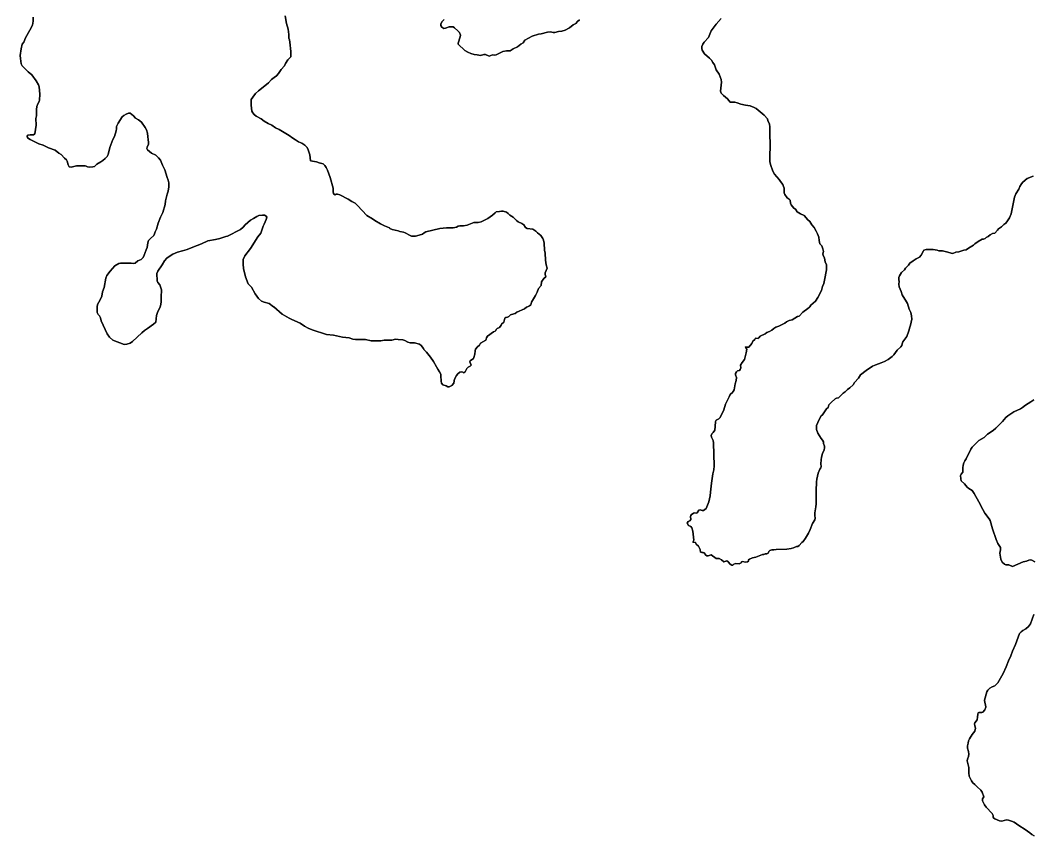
# Model space of a CAD drawing. Header units: inches. Extents: x 1341578 to 1502124, y 557203 to 748561.
# Drawn here: x 1431500 to 1436019, y 650389 to 654030 of the extents above; entities that cross this region are included whole.
import ezdxf

# ---------------------------------------------------------------- set-up
doc = ezdxf.new("R2010")
doc.units = ezdxf.units.IN
doc.header["$MEASUREMENT"] = 0
doc.layers.add('Zipcode', color=7, linetype='Continuous')

msp = doc.modelspace()

# ---------------------------------------------------------------- linework, layer by layer
at = {"layer": 'Zipcode'}
for points in [[(1431556.7, 654044.7), (1431556.6, 654026), (1431554.7, 654008.5), (1431542.9, 653985.4), (1431522.4, 653951.3), (1431515.2, 653932.6), (1431508.2, 653923.2), (1431503.2, 653902.4), (1431499.6, 653873.1), (1431500.2, 653860), (1431504.2, 653835.8), (1431508.5, 653827.3), (1431534.8, 653799.8), (1431552, 653786), (1431570.1, 653760.4), (1431580.3, 653742.4), (1431583.4, 653732.4), (1431586.9, 653700.9), (1431586, 653673.4), (1431584.2, 653667.3), (1431578.3, 653656.6), (1431574.3, 653645.9), (1431572.2, 653631.8), (1431572.3, 653603.8), (1431569.6, 653590.9), (1431570.9, 653562.1), (1431564.5, 653523.1), (1431559.3, 653518.1), (1431544.2, 653518.2), (1431533.6, 653517.2), (1431530.1, 653512.9), (1431532, 653505.6), (1431543.5, 653497.9), (1431582.9, 653478.9), (1431601.2, 653472.3), (1431625.4, 653461.2), (1431655.4, 653450.6), (1431672.3, 653436.6), (1431681.6, 653430.6), (1431697.3, 653414), (1431706.1, 653406.4), (1431709.4, 653400.9), (1431712.8, 653384.1), (1431718.5, 653376.2), (1431726.7, 653373.6), (1431750.3, 653380), (1431788.8, 653379.8), (1431794, 653379), (1431800.4, 653375.8), (1431810.9, 653374.3), (1431824, 653375.1), (1431830.4, 653377.4), (1431841.1, 653387.5), (1431858.6, 653397.7), (1431868, 653404.5), (1431878.1, 653412.5), (1431887.2, 653422.1), (1431892.6, 653431), (1431899.3, 653461.9), (1431912.8, 653497.3), (1431920.1, 653511.7), (1431927.3, 653536.3), (1431929, 653545.1), (1431929.3, 653555.8), (1431936.8, 653570.2), (1431954.5, 653599), (1431962.5, 653605.5), (1431972.3, 653611.1), (1431983.3, 653615.1), (1431990.5, 653615.8), (1432004.7, 653603.6), (1432014.4, 653592.8), (1432027.7, 653585), (1432041.3, 653574.6), (1432056.7, 653551.2), (1432062.5, 653540.7), (1432068.1, 653525.5), (1432068.5, 653509.7), (1432071.2, 653497.4), (1432072.2, 653484.6), (1432071.7, 653477.2), (1432066, 653463.7), (1432064.4, 653457.1), (1432067.4, 653452.4), (1432086, 653437.5), (1432105.1, 653427.3), (1432117.2, 653416.3), (1432125.1, 653406), (1432134.9, 653382.8), (1432145.4, 653362.4), (1432154.9, 653328.2), (1432159.7, 653316.8), (1432163, 653304.5), (1432163, 653286.4), (1432160.1, 653267.1), (1432155.8, 653253.7), (1432148.2, 653223.7), (1432146.6, 653207.5), (1432136.3, 653171.8), (1432126.2, 653150.9), (1432114.9, 653124.3), (1432108.2, 653097.8), (1432102.4, 653084.9), (1432099.6, 653076.6), (1432095.3, 653069.2), (1432081.6, 653056.5), (1432072.6, 653046.7), (1432068.9, 653037), (1432066.7, 653015), (1432061.9, 653004.9), (1432052.7, 652981.1), (1432047.6, 652970.6), (1432038.9, 652962.6), (1432024.7, 652955.3), (1432012.6, 652945.2), (1432004.9, 652944.7), (1431994.8, 652946), (1431946.4, 652945.3), (1431939, 652943.5), (1431921.2, 652933.9), (1431900.5, 652910.3), (1431885.7, 652890), (1431881.3, 652878.6), (1431874.3, 652837.1), (1431867.1, 652817.6), (1431863.6, 652798.4), (1431858.5, 652784.7), (1431850.1, 652772), (1431845, 652761), (1431843.5, 652751), (1431842.4, 652743.8), (1431843.1, 652724.8), (1431846.8, 652717.1), (1431853.6, 652710.6), (1431857.5, 652700.9), (1431860.2, 652688.2), (1431887.7, 652630.1), (1431897.7, 652614.6), (1431913.1, 652601.3), (1431963.2, 652583.1), (1431976.1, 652584.3), (1431989.8, 652588.2), (1432000.2, 652595.7), (1432041.6, 652634.3), (1432054, 652644.4), (1432067, 652654.6), (1432095.1, 652673.4), (1432104.6, 652681.8), (1432107.7, 652711.3), (1432112.8, 652726), (1432124.1, 652751), (1432126.2, 652755.8), (1432129.1, 652771.8), (1432128.4, 652794.3), (1432129.7, 652826.2), (1432123, 652848.7), (1432113.7, 652858.6), (1432111.2, 652866), (1432108.6, 652898.8), (1432113.1, 652909.8), (1432133.8, 652938.9), (1432143.3, 652955.9), (1432153.7, 652967.6), (1432168.5, 652979), (1432181, 652986.3), (1432201, 652995.4), (1432224, 653000.1), (1432244.8, 653006.3), (1432270.2, 653017.7), (1432308.8, 653031.6), (1432336.8, 653044.6), (1432371.6, 653050.6), (1432390, 653055.8), (1432408.4, 653062.2), (1432418, 653064.6), (1432424.7, 653066.3), (1432482.1, 653096.4), (1432494.8, 653106.4), (1432503.5, 653116.8), (1432526.9, 653137.3), (1432540.4, 653145.4), (1432556.3, 653154.4), (1432565.3, 653158.4), (1432581.7, 653160.3), (1432589.2, 653159.5), (1432597.2, 653156.2), (1432600.2, 653150.4), (1432598, 653140), (1432588.8, 653119.5), (1432584, 653110.6), (1432578.8, 653097.9), (1432573, 653079.8), (1432560.1, 653063.2), (1432527, 653010.5), (1432502.4, 652978.4), (1432495.4, 652962.7), (1432494.8, 652941.6), (1432496.2, 652922.5), (1432505.3, 652884.1), (1432516.9, 652853.8), (1432531.7, 652838.7), (1432548.1, 652808), (1432562.9, 652787.2), (1432576.7, 652775.6), (1432587.7, 652770.8), (1432610.3, 652766), (1432630.2, 652751), (1432632.2, 652751), (1432668.9, 652718.6), (1432699.4, 652700.2), (1432711.9, 652693.6), (1432748.6, 652677.4), (1432768.8, 652664), (1432785.2, 652654.8), (1432802.5, 652648.4), (1432866.9, 652627.2), (1432897.3, 652624.4), (1432938.7, 652615), (1432967.4, 652611.5), (1432984.9, 652606.6), (1432996.7, 652604.2), (1433041.1, 652604.4), (1433066.7, 652598.5), (1433094.5, 652598.9), (1433108.7, 652599.4), (1433123.4, 652602.1), (1433134.9, 652601.6), (1433139.8, 652602.4), (1433158.4, 652601.3), (1433175.2, 652605.9), (1433186.9, 652605.5), (1433206.9, 652603.3), (1433216.9, 652600.1), (1433229.5, 652593.3), (1433240.2, 652590.6), (1433259.1, 652590.1), (1433281.1, 652584.4), (1433288.7, 652577.5), (1433299.2, 652564.4), (1433300.7, 652560.5), (1433313.8, 652547.5), (1433330.8, 652526.3), (1433343.8, 652506), (1433357.3, 652482), (1433364.4, 652472.3), (1433371.5, 652460.5), (1433376.4, 652450.6), (1433377.8, 652441.9), (1433378.3, 652419.3), (1433380.4, 652410.3), (1433386.6, 652402.9), (1433400.4, 652398.4), (1433407.8, 652393.9), (1433414.9, 652393.5), (1433426.7, 652398.7), (1433435.6, 652409.9), (1433436.1, 652419.5), (1433438.3, 652427.5), (1433446.6, 652443.4), (1433453.4, 652451.2), (1433462, 652458.8), (1433469.1, 652460.9), (1433475.1, 652458.6), (1433478.4, 652455.5), (1433481.9, 652456.7), (1433486.2, 652460.2), (1433493.4, 652475.3), (1433498.8, 652480.7), (1433507.7, 652485.1), (1433511.9, 652490), (1433506.8, 652505), (1433508.3, 652510.1), (1433523, 652520.3), (1433524.9, 652523.8), (1433529.2, 652539), (1433530.2, 652553.8), (1433532, 652562.3), (1433541, 652572), (1433549.6, 652579.1), (1433554.6, 652587.9), (1433577.5, 652602), (1433579.5, 652606.7), (1433580.3, 652612.6), (1433585.7, 652619.5), (1433611.5, 652638.8), (1433620.2, 652641.3), (1433622.9, 652644.8), (1433624.5, 652649.6), (1433628.7, 652654.3), (1433638.3, 652657.8), (1433646.2, 652669), (1433648.3, 652673.9), (1433657.6, 652682.3), (1433663.1, 652699.3), (1433667.9, 652703.3), (1433674.1, 652703.8), (1433680.5, 652707), (1433688, 652714.7), (1433702.8, 652718.7), (1433708.9, 652721.3), (1433716.7, 652726.9), (1433751.2, 652741), (1433759.5, 652748.5), (1433764.6, 652751), (1433772.9, 652755), (1433779.2, 652759.6), (1433781.1, 652771.3), (1433799.2, 652800.6), (1433807.3, 652816), (1433813.8, 652832.9), (1433824.7, 652845.3), (1433827.1, 652862.2), (1433836.4, 652877.3), (1433845.7, 652884.5), (1433842.6, 652894.9), (1433843.4, 652902.7), (1433851.9, 652923), (1433847.6, 652937.7), (1433843.7, 652959.7), (1433842.2, 652989.9), (1433839.5, 653003.4), (1433837.9, 653035.2), (1433835.3, 653047.9), (1433831.9, 653055.9), (1433823.3, 653069.5), (1433808.8, 653080.4), (1433801.3, 653088.4), (1433787.1, 653097), (1433761.9, 653101.1), (1433754.6, 653104.8), (1433747.4, 653116.9), (1433738.7, 653123.2), (1433721.7, 653130.8), (1433714.3, 653136), (1433700.2, 653150.3), (1433685.8, 653160), (1433678.2, 653167), (1433669.5, 653172.9), (1433655.2, 653178.2), (1433647.6, 653178), (1433639.5, 653176.1), (1433624.2, 653174.1), (1433619.1, 653170.3), (1433608.4, 653159.3), (1433587.5, 653145.5), (1433557.5, 653130.8), (1433543.8, 653126.8), (1433532.5, 653127.9), (1433524.2, 653126.8), (1433509.6, 653121.6), (1433495.2, 653115.4), (1433478.4, 653112.2), (1433461.2, 653112.8), (1433454.1, 653110.8), (1433446.6, 653106.5), (1433431.6, 653103.5), (1433402.7, 653102.9), (1433372.1, 653100.1), (1433310.6, 653085), (1433302.8, 653081.3), (1433294.9, 653075.4), (1433280.7, 653070), (1433264.4, 653066.3), (1433246.6, 653066.6), (1433239.6, 653068.6), (1433218.2, 653081.3), (1433210.8, 653083.8), (1433193.7, 653087.2), (1433187.3, 653089.7), (1433160, 653095.3), (1433149.7, 653099.9), (1433147.8, 653103.3), (1433125.2, 653112.1), (1433107.8, 653120.7), (1433082, 653135.7), (1433071.9, 653143), (1433047.4, 653158.3), (1433005.6, 653203.4), (1432994, 653213), (1432980.5, 653221.7), (1432962.8, 653231.9), (1432925.6, 653250.3), (1432915.8, 653254.4), (1432909.6, 653253.6), (1432904.7, 653250.4), (1432898.4, 653255.1), (1432896.7, 653265.3), (1432896.3, 653279.8), (1432882.6, 653327.9), (1432870.5, 653360.4), (1432865.4, 653372.4), (1432859.9, 653382.3), (1432852.5, 653389.1), (1432834.6, 653393), (1432822.5, 653397.7), (1432803.8, 653400.7), (1432795.6, 653403), (1432792.1, 653429.1), (1432785.4, 653451.5), (1432780.8, 653462.3), (1432769.6, 653472.5), (1432756.6, 653481), (1432741.6, 653488), (1432727.8, 653495.7), (1432715.7, 653503.7), (1432700.3, 653515.2), (1432685.8, 653524.1), (1432655.2, 653542.3), (1432639.5, 653550.4), (1432622.5, 653562.1), (1432606.6, 653569.6), (1432589.1, 653579.5), (1432574.4, 653589.5), (1432552.5, 653602.3), (1432544.4, 653609.3), (1432537.6, 653616.6), (1432532.7, 653624.4), (1432530.1, 653651.3), (1432529.7, 653669.2), (1432530.6, 653675.8), (1432537.3, 653687), (1432549.1, 653703.5), (1432563.3, 653715.8), (1432592.1, 653737.5), (1432607.8, 653751), (1432621.6, 653765.3), (1432632.8, 653774.6), (1432644.1, 653781.8), (1432652.9, 653792.8), (1432665, 653809.8), (1432679, 653826.5), (1432683.1, 653836.5), (1432694.3, 653853.5), (1432707.5, 653867.4), (1432707.4, 653891.3), (1432703.4, 653933.1), (1432701.2, 653943.4), (1432698.1, 653950.2), (1432698.3, 653967.4), (1432695.5, 653990.5), (1432688.2, 654015.9), (1432682.5, 654050.6)], [(1432682.5, 654050.6), (1432688.2, 654015.9), (1432695.5, 653990.5), (1432698.3, 653967.4), (1432698.1, 653950.2), (1432701.2, 653943.4), (1432703.4, 653933.1), (1432707.4, 653891.3), (1432707.5, 653867.4), (1432694.3, 653853.5), (1432683.1, 653836.5), (1432679, 653826.5), (1432665, 653809.8), (1432652.9, 653792.8), (1432644.1, 653781.8), (1432632.8, 653774.6), (1432621.6, 653765.3), (1432607.8, 653751), (1432592.1, 653737.5), (1432563.3, 653715.8), (1432549.1, 653703.5), (1432537.3, 653687), (1432530.6, 653675.8), (1432529.7, 653669.2), (1432530.1, 653651.3), (1432532.7, 653624.4), (1432537.6, 653616.6), (1432544.4, 653609.3), (1432552.5, 653602.3), (1432574.4, 653589.5), (1432589.1, 653579.5), (1432606.6, 653569.6), (1432622.5, 653562.1), (1432639.5, 653550.4), (1432655.2, 653542.3), (1432685.8, 653524.1), (1432700.3, 653515.2), (1432715.7, 653503.7), (1432727.8, 653495.7), (1432741.6, 653488), (1432756.6, 653481), (1432769.6, 653472.5), (1432780.8, 653462.3), (1432785.4, 653451.5), (1432792.1, 653429.1), (1432795.6, 653403), (1432803.8, 653400.7), (1432822.5, 653397.7), (1432834.6, 653393), (1432852.5, 653389.1), (1432859.9, 653382.3), (1432865.4, 653372.4), (1432870.5, 653360.4), (1432882.6, 653327.9), (1432896.3, 653279.8), (1432896.7, 653265.3), (1432898.4, 653255.1), (1432904.7, 653250.4), (1432909.6, 653253.6), (1432915.8, 653254.4), (1432925.6, 653250.3), (1432962.8, 653231.9), (1432980.5, 653221.7), (1432994, 653213), (1433005.6, 653203.4), (1433047.4, 653158.3), (1433071.9, 653143), (1433082, 653135.7), (1433107.8, 653120.7), (1433125.2, 653112.1), (1433147.8, 653103.3), (1433149.7, 653099.9), (1433160, 653095.3), (1433187.3, 653089.7), (1433193.7, 653087.2), (1433210.8, 653083.8), (1433218.2, 653081.3), (1433239.6, 653068.6), (1433246.6, 653066.6), (1433264.4, 653066.3), (1433280.7, 653070), (1433294.9, 653075.4), (1433302.8, 653081.3), (1433310.6, 653085), (1433372.1, 653100.1), (1433402.7, 653102.9), (1433431.6, 653103.5), (1433446.6, 653106.5), (1433454.1, 653110.8), (1433461.2, 653112.8), (1433478.4, 653112.2), (1433495.2, 653115.4), (1433509.6, 653121.6), (1433524.2, 653126.8), (1433532.5, 653127.9), (1433543.8, 653126.8), (1433557.5, 653130.8), (1433587.5, 653145.5), (1433608.4, 653159.3), (1433619.1, 653170.3), (1433624.2, 653174.1), (1433639.5, 653176.1), (1433647.6, 653178), (1433655.2, 653178.2), (1433669.5, 653172.9), (1433678.2, 653167), (1433685.8, 653160), (1433700.2, 653150.3), (1433714.3, 653136), (1433721.7, 653130.8), (1433738.7, 653123.2), (1433747.4, 653116.9), (1433754.6, 653104.8), (1433761.9, 653101.1), (1433787.1, 653097), (1433801.3, 653088.4), (1433808.8, 653080.4), (1433823.3, 653069.5), (1433831.9, 653055.9), (1433835.3, 653047.9), (1433837.9, 653035.2), (1433839.5, 653003.4), (1433842.2, 652989.9), (1433843.7, 652959.7), (1433847.6, 652937.7), (1433851.9, 652923), (1433843.4, 652902.7), (1433842.6, 652894.9), (1433845.7, 652884.5), (1433836.4, 652877.3), (1433827.1, 652862.2), (1433824.7, 652845.3), (1433813.8, 652832.9), (1433807.3, 652816), (1433799.2, 652800.6), (1433781.1, 652771.3), (1433779.2, 652759.6), (1433772.9, 652755), (1433764.6, 652751), (1433759.5, 652748.5), (1433751.2, 652741), (1433716.7, 652726.9), (1433708.9, 652721.3), (1433702.8, 652718.7), (1433688, 652714.7), (1433680.5, 652707), (1433674.1, 652703.8), (1433667.9, 652703.3), (1433663.1, 652699.3), (1433657.6, 652682.3), (1433648.3, 652673.9), (1433646.2, 652669), (1433638.3, 652657.8), (1433628.7, 652654.3), (1433624.5, 652649.6), (1433622.9, 652644.8), (1433620.2, 652641.3), (1433611.5, 652638.8), (1433585.7, 652619.5), (1433580.3, 652612.6), (1433579.5, 652606.7), (1433577.5, 652602), (1433554.6, 652587.9), (1433549.6, 652579.1), (1433541, 652572), (1433532, 652562.3), (1433530.2, 652553.8), (1433529.2, 652539), (1433524.9, 652523.8), (1433523, 652520.3), (1433508.3, 652510.1), (1433506.8, 652505), (1433511.9, 652490), (1433507.7, 652485.1), (1433498.8, 652480.7), (1433493.4, 652475.3), (1433486.2, 652460.2), (1433481.9, 652456.7), (1433478.4, 652455.5), (1433475.1, 652458.6), (1433469.1, 652460.9), (1433462, 652458.8), (1433453.4, 652451.2), (1433446.6, 652443.4), (1433438.3, 652427.5), (1433436.1, 652419.5), (1433435.6, 652409.9), (1433426.7, 652398.7), (1433414.9, 652393.5), (1433407.8, 652393.9), (1433400.4, 652398.4), (1433386.6, 652402.9), (1433380.4, 652410.3), (1433378.3, 652419.3), (1433377.8, 652441.9), (1433376.4, 652450.6), (1433371.5, 652460.5), (1433364.4, 652472.3), (1433357.3, 652482), (1433343.8, 652506), (1433330.8, 652526.3), (1433313.8, 652547.5), (1433300.7, 652560.5), (1433299.2, 652564.4), (1433288.7, 652577.5), (1433281.1, 652584.4), (1433259.1, 652590.1), (1433240.2, 652590.6), (1433229.5, 652593.3), (1433216.9, 652600.1), (1433206.9, 652603.3), (1433186.9, 652605.5), (1433175.2, 652605.9), (1433158.4, 652601.3), (1433139.8, 652602.4), (1433134.9, 652601.6), (1433123.4, 652602.1), (1433108.7, 652599.4), (1433094.5, 652598.9), (1433066.7, 652598.5), (1433041.1, 652604.4), (1432996.7, 652604.2), (1432984.9, 652606.6), (1432967.4, 652611.5), (1432938.7, 652615), (1432897.3, 652624.4), (1432866.9, 652627.2), (1432802.5, 652648.4), (1432785.2, 652654.8), (1432768.8, 652664), (1432748.6, 652677.4), (1432711.9, 652693.6), (1432699.4, 652700.2), (1432668.9, 652718.6), (1432632.2, 652751), (1432630.2, 652751), (1432610.3, 652766), (1432587.7, 652770.8), (1432576.7, 652775.6), (1432562.9, 652787.2), (1432548.1, 652808), (1432531.7, 652838.7), (1432516.9, 652853.8), (1432505.3, 652884.1), (1432496.2, 652922.5), (1432494.8, 652941.6), (1432495.4, 652962.7), (1432502.4, 652978.4), (1432527, 653010.5), (1432560.1, 653063.2), (1432573, 653079.8), (1432578.8, 653097.9), (1432584, 653110.6), (1432588.8, 653119.5), (1432598, 653140), (1432600.2, 653150.4), (1432597.2, 653156.2), (1432589.2, 653159.5), (1432581.7, 653160.3), (1432565.3, 653158.4), (1432556.3, 653154.4), (1432540.4, 653145.4), (1432526.9, 653137.3), (1432503.5, 653116.8), (1432494.8, 653106.4), (1432482.1, 653096.4), (1432424.7, 653066.3), (1432418, 653064.6), (1432408.4, 653062.2), (1432390, 653055.8), (1432371.6, 653050.6), (1432336.8, 653044.6), (1432308.8, 653031.6), (1432270.2, 653017.7), (1432244.8, 653006.3), (1432224, 653000.1), (1432201, 652995.4), (1432181, 652986.3), (1432168.5, 652979), (1432153.7, 652967.6), (1432143.3, 652955.9), (1432133.8, 652938.9), (1432113.1, 652909.8), (1432108.6, 652898.8), (1432111.2, 652866), (1432113.7, 652858.6), (1432123, 652848.7), (1432129.7, 652826.2), (1432128.4, 652794.3), (1432129.1, 652771.8), (1432126.2, 652755.8), (1432124.1, 652751), (1432112.8, 652726), (1432107.7, 652711.3), (1432104.6, 652681.8), (1432095.1, 652673.4), (1432067, 652654.6), (1432054, 652644.4), (1432041.6, 652634.3), (1432000.2, 652595.7), (1431989.8, 652588.2), (1431976.1, 652584.3), (1431963.2, 652583.1), (1431913.1, 652601.3), (1431897.7, 652614.6), (1431887.7, 652630.1), (1431860.2, 652688.2), (1431857.5, 652700.9), (1431853.6, 652710.6), (1431846.8, 652717.1), (1431843.1, 652724.8), (1431842.4, 652743.8), (1431843.5, 652751), (1431845, 652761), (1431850.1, 652772), (1431858.5, 652784.7), (1431863.6, 652798.4), (1431867.1, 652817.6), (1431874.3, 652837.1), (1431881.3, 652878.6), (1431885.7, 652890), (1431900.5, 652910.3), (1431921.2, 652933.9), (1431939, 652943.5), (1431946.4, 652945.3), (1431994.8, 652946), (1432004.9, 652944.7), (1432012.6, 652945.2), (1432024.7, 652955.3), (1432038.9, 652962.6), (1432047.6, 652970.6), (1432052.7, 652981.1), (1432061.9, 653004.9), (1432066.7, 653015), (1432068.9, 653037), (1432072.6, 653046.7), (1432081.6, 653056.5), (1432095.3, 653069.2), (1432099.6, 653076.6), (1432102.4, 653084.9), (1432108.2, 653097.8), (1432114.9, 653124.3), (1432126.2, 653150.9), (1432136.3, 653171.8), (1432146.6, 653207.5), (1432148.2, 653223.7), (1432155.8, 653253.7), (1432160.1, 653267.1), (1432163, 653286.4), (1432163, 653304.5), (1432159.7, 653316.8), (1432154.9, 653328.2), (1432145.4, 653362.4), (1432134.9, 653382.8), (1432125.1, 653406), (1432117.2, 653416.3), (1432105.1, 653427.3), (1432086, 653437.5), (1432067.4, 653452.4), (1432064.4, 653457.1), (1432066, 653463.7), (1432071.7, 653477.2), (1432072.2, 653484.6), (1432071.2, 653497.4), (1432068.5, 653509.7), (1432068.1, 653525.5), (1432062.5, 653540.7), (1432056.7, 653551.2), (1432041.3, 653574.6), (1432027.7, 653585), (1432014.4, 653592.8), (1432004.7, 653603.6), (1431990.5, 653615.8), (1431983.3, 653615.1), (1431972.3, 653611.1), (1431962.5, 653605.5), (1431954.5, 653599), (1431936.8, 653570.2), (1431929.3, 653555.8), (1431929, 653545.1), (1431927.3, 653536.3), (1431920.1, 653511.7), (1431912.8, 653497.3), (1431899.3, 653461.9), (1431892.6, 653431), (1431887.2, 653422.1), (1431878.1, 653412.5), (1431868, 653404.5), (1431858.6, 653397.7), (1431841.1, 653387.5), (1431830.4, 653377.4), (1431824, 653375.1), (1431810.9, 653374.3), (1431800.4, 653375.8), (1431794, 653379), (1431788.8, 653379.8), (1431750.3, 653380), (1431726.7, 653373.6), (1431718.5, 653376.2), (1431712.8, 653384.1), (1431709.4, 653400.9), (1431706.1, 653406.4), (1431697.3, 653414), (1431681.6, 653430.6), (1431672.3, 653436.6), (1431655.4, 653450.6), (1431625.4, 653461.2), (1431601.2, 653472.3), (1431582.9, 653478.9), (1431543.5, 653497.9), (1431532, 653505.6), (1431530.1, 653512.9), (1431533.6, 653517.2), (1431544.2, 653518.2), (1431559.3, 653518.1), (1431564.5, 653523.1), (1431570.9, 653562.1), (1431569.6, 653590.9), (1431572.3, 653603.8), (1431572.2, 653631.8), (1431574.3, 653645.9), (1431578.3, 653656.6), (1431584.2, 653667.3), (1431586, 653673.4), (1431586.9, 653700.9), (1431583.4, 653732.4), (1431580.3, 653742.4), (1431570.1, 653760.4), (1431552, 653786), (1431534.8, 653799.8), (1431508.5, 653827.3), (1431504.2, 653835.8), (1431500.2, 653860), (1431499.6, 653873.1), (1431503.2, 653902.4), (1431508.2, 653923.2), (1431515.2, 653932.6), (1431522.4, 653951.3), (1431542.9, 653985.4), (1431554.7, 654008.5), (1431556.6, 654026), (1431556.7, 654044.7)], [(1433391.7, 654033.7), (1433383.7, 654025), (1433377.3, 654014.5), (1433376.6, 654007.5), (1433381.3, 653999.4), (1433390.2, 653993.8), (1433398.1, 653995.1), (1433414.7, 654000.5), (1433431.6, 654000.3), (1433438.7, 653996.6), (1433452.4, 653983.6), (1433460.2, 653974.9), (1433464.2, 653964.2), (1433464.1, 653956.7), (1433455, 653928.4), (1433454.6, 653923.3), (1433484, 653895.1), (1433497.6, 653887.5), (1433510.4, 653881.8), (1433525.3, 653877.9), (1433539.4, 653876.5), (1433553.9, 653873.5), (1433568.8, 653877.7), (1433576.2, 653877), (1433592.5, 653869.2), (1433607.3, 653875.8), (1433618.2, 653873.8), (1433624.2, 653875.4), (1433654.2, 653890.6), (1433669.5, 653893.8), (1433686.2, 653894.2), (1433700.4, 653902.4), (1433718.9, 653910.9), (1433733.7, 653924), (1433744.1, 653929.6), (1433751.5, 653941.7), (1433784.6, 653959.9), (1433812.4, 653968.1), (1433824.7, 653970.3), (1433852.9, 653977.1), (1433866.1, 653979.1), (1433878.9, 653974.9), (1433885.8, 653975.2), (1433902.2, 653980.4), (1433916.6, 653981.3), (1433932.1, 653985.4), (1433951, 653996.8), (1433968.5, 654009.7), (1433979.8, 654016.4), (1433987.7, 654025.2), (1433996.8, 654032.1)], [(1433996.8, 654032.1), (1433987.7, 654025.2), (1433979.8, 654016.4), (1433968.5, 654009.7), (1433951, 653996.8), (1433932.1, 653985.4), (1433916.6, 653981.3), (1433902.2, 653980.4), (1433885.8, 653975.2), (1433878.9, 653974.9), (1433866.1, 653979.1), (1433852.9, 653977.1), (1433824.7, 653970.3), (1433812.4, 653968.1), (1433784.6, 653959.9), (1433751.5, 653941.7), (1433744.1, 653929.6), (1433733.7, 653924), (1433718.9, 653910.9), (1433700.4, 653902.4), (1433686.2, 653894.2), (1433669.5, 653893.8), (1433654.2, 653890.6), (1433624.2, 653875.4), (1433618.2, 653873.8), (1433607.3, 653875.8), (1433592.5, 653869.2), (1433576.2, 653877), (1433568.8, 653877.7), (1433553.9, 653873.5), (1433539.4, 653876.5), (1433525.3, 653877.9), (1433510.4, 653881.8), (1433497.6, 653887.5), (1433484, 653895.1), (1433454.6, 653923.3), (1433455, 653928.4), (1433464.1, 653956.7), (1433464.2, 653964.2), (1433460.2, 653974.9), (1433452.4, 653983.6), (1433438.7, 653996.6), (1433431.6, 654000.3), (1433414.7, 654000.5), (1433398.1, 653995.1), (1433390.2, 653993.8), (1433381.3, 653999.4), (1433376.6, 654007.5), (1433377.3, 654014.5), (1433383.7, 654025), (1433391.7, 654033.7)], [(1434628.7, 654038.8), (1434606.9, 654012.8), (1434583.9, 653983.3), (1434571.5, 653954), (1434553, 653932.8), (1434546.5, 653923.9), (1434542.2, 653913.3), (1434541.7, 653904), (1434544.2, 653896.5), (1434554.3, 653880.9), (1434576, 653861.3), (1434585.3, 653851.6), (1434592, 653841.8), (1434598.6, 653831.2), (1434606.2, 653809.5), (1434619, 653789), (1434624.7, 653777.2), (1434628.6, 653765.9), (1434630, 653753.2), (1434625.8, 653714), (1434628.5, 653704.2), (1434638.7, 653694), (1434656.3, 653679.6), (1434668.8, 653664.7), (1434677.5, 653663.9), (1434690.1, 653663.9), (1434699.8, 653661.6), (1434716.8, 653655.4), (1434737.5, 653650.8), (1434758.4, 653647.5), (1434775.7, 653641.4), (1434784.9, 653636.7), (1434821, 653606.9), (1434834.6, 653590.8), (1434836.8, 653583.3), (1434843.7, 653566.3), (1434846, 653554.7), (1434845.5, 653534.8), (1434847.4, 653462.5), (1434845.4, 653430.1), (1434846.3, 653399.6), (1434849.3, 653386.2), (1434858.4, 653356.5), (1434866.1, 653343.3), (1434887.4, 653319), (1434893.1, 653309.6), (1434903.2, 653296.9), (1434907.2, 653288.4), (1434909.2, 653280.3), (1434910.3, 653259.9), (1434912.8, 653251.9), (1434923.6, 653237.1), (1434932.3, 653231.5), (1434936.7, 653226.5), (1434938.1, 653213.8), (1434940.8, 653205.6), (1434952.7, 653191.3), (1434960.2, 653186.9), (1434967.9, 653175), (1434982.5, 653165.4), (1434999, 653157.9), (1435015.4, 653139.2), (1435023.6, 653131.4), (1435032.5, 653117), (1435043.2, 653104.6), (1435052.8, 653088.9), (1435059.2, 653076), (1435064.7, 653062), (1435065.5, 653046.3), (1435066.9, 653038.8), (1435069.6, 653032.3), (1435078.1, 653023.4), (1435082.1, 653009.7), (1435084.6, 652997), (1435082.8, 652986.8), (1435084.1, 652979.5), (1435090.2, 652970.1), (1435092.5, 652950.3), (1435098.1, 652940.2), (1435098.3, 652915.3), (1435089.8, 652870.2), (1435086.2, 652854.7), (1435081, 652841.8), (1435076.3, 652823.7), (1435060.3, 652792.4), (1435048.9, 652775.8), (1435039.1, 652767.7), (1435029.3, 652757.5), (1435024.4, 652751), (1435023.2, 652749.5), (1435015.1, 652742.5), (1434993.4, 652727.5), (1434976.6, 652709.5), (1434968.9, 652706.8), (1434945.3, 652692.5), (1434932.4, 652689.5), (1434920.6, 652683.4), (1434912.4, 652677.1), (1434892, 652667.4), (1434886.4, 652664.1), (1434872.8, 652659.3), (1434863.3, 652653.7), (1434854.1, 652646.5), (1434844.4, 652640.6), (1434832, 652636.6), (1434825.4, 652630.6), (1434803.2, 652619.3), (1434796.6, 652611.6), (1434793.5, 652609.9), (1434782.3, 652610.2), (1434778.2, 652605.1), (1434769.6, 652597.2), (1434766, 652586.8), (1434751.4, 652571.1), (1434744.4, 652570.5), (1434737.4, 652571.5), (1434738.3, 652567.6), (1434742.8, 652561.3), (1434740.4, 652545.4), (1434732, 652515), (1434722.1, 652502.3), (1434715, 652489.9), (1434716, 652478.1), (1434713.7, 652471), (1434709.8, 652465.7), (1434701.2, 652465.3), (1434696.9, 652460.2), (1434692.6, 652452.2), (1434692.9, 652446.9), (1434696.3, 652434.6), (1434695, 652421.2), (1434691.3, 652407), (1434686.2, 652380.7), (1434682.8, 652372.6), (1434677.4, 652366.7), (1434671.3, 652362.2), (1434666.6, 652356.2), (1434663.9, 652348.8), (1434648.3, 652316), (1434640.6, 652291), (1434631.4, 652270.7), (1434622.7, 652255.3), (1434618.5, 652251), (1434606.5, 652244.3), (1434603.5, 652238.6), (1434602.1, 652216.5), (1434599.6, 652200.6), (1434593.4, 652190.1), (1434587.1, 652183.2), (1434584.5, 652175.7), (1434584.7, 652168.6), (1434592.3, 652154.4), (1434594.3, 652143.9), (1434596.7, 652040.2), (1434596, 652022.8), (1434591.8, 652005.5), (1434584.6, 651963.9), (1434580.5, 651923.3), (1434580.1, 651906.8), (1434574.1, 651880.2), (1434560.8, 651850.1), (1434549, 651840.7), (1434544.4, 651840.6), (1434534.3, 651844.3), (1434528.9, 651842.1), (1434521.9, 651831.5), (1434517.6, 651829.6), (1434508.6, 651830.2), (1434503.3, 651828.1), (1434496.2, 651822.7), (1434493.4, 651819), (1434491.9, 651813.9), (1434492.4, 651800.7), (1434488.2, 651794.4), (1434480.7, 651791.7), (1434476.6, 651784.6), (1434483.2, 651773.6), (1434492.8, 651769.9), (1434497.2, 651763.4), (1434502.3, 651748.2), (1434506, 651708.9), (1434502.1, 651699.4), (1434513.7, 651698.6), (1434516.3, 651691.3), (1434527.8, 651681.4), (1434534.4, 651666.4), (1434536.7, 651654.7), (1434541.8, 651653), (1434547.5, 651654), (1434553, 651651.7), (1434560.1, 651641.1), (1434563.9, 651638.5), (1434570.6, 651638.9), (1434584.5, 651642.8), (1434605.5, 651626.8), (1434619.3, 651627), (1434629.5, 651621.6), (1434640.4, 651611.3), (1434654, 651615.9), (1434660.2, 651612.2), (1434668, 651602.1), (1434676.1, 651597.6), (1434680.7, 651596.7), (1434685.5, 651601.1), (1434692.8, 651605), (1434708.3, 651603.1), (1434718, 651607.5), (1434719.6, 651611.8), (1434723.6, 651614.1), (1434737.2, 651610.8), (1434745.5, 651611.8), (1434750, 651615.5), (1434750.1, 651620.7), (1434755.6, 651624.6), (1434769.1, 651630.4), (1434783, 651632.1), (1434790.1, 651636.4), (1434812.4, 651644.8), (1434818.6, 651645.3), (1434825.5, 651648.4), (1434833, 651647.5), (1434839, 651651.2), (1434841.2, 651658.4), (1434846, 651662.8), (1434854.3, 651665), (1434864.2, 651664.9), (1434874.4, 651667.3), (1434921.3, 651668), (1434941.7, 651671.3), (1434950.8, 651674.1), (1434964.7, 651680.1), (1434970.1, 651680.2), (1434976.3, 651684.5), (1434988.2, 651698.1), (1434994.5, 651703.5), (1435004.8, 651717.6), (1435013.3, 651732.8), (1435018.8, 651739.5), (1435025.6, 651755.8), (1435035.6, 651783.2), (1435046, 651799.9), (1435047.4, 651807.6), (1435046.7, 651819.3), (1435047.2, 651831.2), (1435051.4, 651857.5), (1435052.3, 651871), (1435052.1, 651929.6), (1435053.5, 651968.8), (1435055.2, 651981.3), (1435061.9, 652008.3), (1435068.7, 652025.7), (1435074, 652032.1), (1435075.5, 652038.3), (1435073.5, 652049.7), (1435074.6, 652067.8), (1435076.7, 652078.7), (1435081.1, 652095.2), (1435088.3, 652111.8), (1435090, 652120.5), (1435089.3, 652128.5), (1435085.8, 652140.8), (1435085.2, 652147.9), (1435080.8, 652154.9), (1435074.2, 652162.4), (1435066.9, 652175.3), (1435060.7, 652187.1), (1435054.5, 652203.4), (1435053.8, 652221.4), (1435065.9, 652247.2), (1435075.4, 652263.9), (1435081.4, 652268.7), (1435098.2, 652295), (1435105.7, 652301), (1435109.3, 652312.5), (1435118.8, 652323), (1435137.9, 652340.4), (1435143.6, 652342.5), (1435153, 652344.2), (1435173, 652364.9), (1435181.8, 652371.3), (1435192.6, 652381.9), (1435202.8, 652389.6), (1435217, 652402.5), (1435224, 652413.4), (1435242.1, 652431.8), (1435250.8, 652447.3), (1435275.3, 652466.8), (1435303.5, 652485), (1435318.5, 652491.4), (1435342.8, 652500.1), (1435356.9, 652506.4), (1435373.6, 652516), (1435391.2, 652528.4), (1435399.6, 652536.4), (1435413.5, 652557.6), (1435430.3, 652571.4), (1435434.7, 652578), (1435436, 652585.7), (1435440.2, 652594.1), (1435456.6, 652617.6), (1435466.6, 652642.9), (1435470.6, 652659.4), (1435473.9, 652668.9), (1435479.5, 652695.1), (1435478.2, 652710.2), (1435474.5, 652724.8), (1435467.6, 652739.5), (1435464.6, 652751), (1435463.6, 652754.7), (1435459.7, 652765.4), (1435456.4, 652772.3), (1435435.8, 652804.6), (1435431.7, 652819.1), (1435423.3, 652840), (1435421.4, 652851.9), (1435423.1, 652864.4), (1435421.4, 652871.9), (1435422.2, 652881.9), (1435424.3, 652889.2), (1435433.7, 652903.2), (1435446.7, 652915.9), (1435451.3, 652923), (1435464.8, 652937), (1435471.2, 652945.1), (1435485.2, 652956.2), (1435499.6, 652965.5), (1435514.2, 652972.6), (1435520.6, 652980.7), (1435531.3, 653001.3), (1435533.9, 653003.4), (1435544.2, 653005.9), (1435574.7, 653006.8), (1435592, 653004.1), (1435600.6, 653001.3), (1435617.2, 653000), (1435640.7, 652995.4), (1435655.5, 652989.9), (1435662.1, 652989.1), (1435676, 652994.7), (1435690.1, 652996.6), (1435711.1, 653003.3), (1435722.4, 653004.7), (1435732.2, 653012.5), (1435755.1, 653026.1), (1435761.2, 653032.6), (1435775.1, 653042.4), (1435793, 653052.1), (1435800.3, 653053.4), (1435807, 653056.2), (1435810.9, 653060.1), (1435820.3, 653064.6), (1435828.9, 653072.2), (1435839.1, 653077.8), (1435850.4, 653079.9), (1435862.7, 653092.3), (1435866.8, 653098.4), (1435880, 653107.3), (1435891, 653118.1), (1435899.7, 653124.9), (1435907.4, 653133.9), (1435915.3, 653147.7), (1435923.7, 653166.6), (1435937.9, 653240.5), (1435944.1, 653255), (1435957.6, 653276.7), (1435961.5, 653287.3), (1435969.4, 653300.5), (1435974.5, 653306.6), (1435994.4, 653323.2), (1436020.7, 653333.4)], [(1436020.7, 653333.4), (1435994.4, 653323.2), (1435974.5, 653306.6), (1435969.4, 653300.5), (1435961.5, 653287.3), (1435957.6, 653276.7), (1435944.1, 653255), (1435937.9, 653240.5), (1435923.7, 653166.6), (1435915.3, 653147.7), (1435907.4, 653133.9), (1435899.7, 653124.9), (1435891, 653118.1), (1435880, 653107.3), (1435866.8, 653098.4), (1435862.7, 653092.3), (1435850.4, 653079.9), (1435839.1, 653077.8), (1435828.9, 653072.2), (1435820.3, 653064.6), (1435810.9, 653060.1), (1435807, 653056.2), (1435800.3, 653053.4), (1435793, 653052.1), (1435775.1, 653042.4), (1435761.2, 653032.6), (1435755.1, 653026.1), (1435732.2, 653012.5), (1435722.4, 653004.7), (1435711.1, 653003.3), (1435690.1, 652996.6), (1435676, 652994.7), (1435662.1, 652989.1), (1435655.5, 652989.9), (1435640.7, 652995.4), (1435617.2, 653000), (1435600.6, 653001.3), (1435592, 653004.1), (1435574.7, 653006.8), (1435544.2, 653005.9), (1435533.9, 653003.4), (1435531.3, 653001.3), (1435520.6, 652980.7), (1435514.2, 652972.6), (1435499.6, 652965.5), (1435485.2, 652956.2), (1435471.2, 652945.1), (1435464.8, 652937), (1435451.3, 652923), (1435446.7, 652915.9), (1435433.7, 652903.2), (1435424.3, 652889.2), (1435422.2, 652881.9), (1435421.4, 652871.9), (1435423.1, 652864.4), (1435421.4, 652851.9), (1435423.3, 652840), (1435431.7, 652819.1), (1435435.8, 652804.6), (1435456.4, 652772.3), (1435459.7, 652765.4), (1435463.6, 652754.7), (1435464.6, 652751), (1435467.6, 652739.5), (1435474.5, 652724.8), (1435478.2, 652710.2), (1435479.5, 652695.1), (1435473.9, 652668.9), (1435470.6, 652659.4), (1435466.6, 652642.9), (1435456.6, 652617.6), (1435440.2, 652594.1), (1435436, 652585.7), (1435434.7, 652578), (1435430.3, 652571.4), (1435413.5, 652557.6), (1435399.6, 652536.4), (1435391.2, 652528.4), (1435373.6, 652516), (1435356.9, 652506.4), (1435342.8, 652500.1), (1435318.5, 652491.4), (1435303.5, 652485), (1435275.3, 652466.8), (1435250.8, 652447.3), (1435242.1, 652431.8), (1435224, 652413.4), (1435217, 652402.5), (1435202.8, 652389.6), (1435192.6, 652381.9), (1435181.8, 652371.3), (1435173, 652364.9), (1435153, 652344.2), (1435143.6, 652342.5), (1435137.9, 652340.4), (1435118.8, 652323), (1435109.3, 652312.5), (1435105.7, 652301), (1435098.2, 652295), (1435081.4, 652268.7), (1435075.4, 652263.9), (1435065.9, 652247.2), (1435053.8, 652221.4), (1435054.5, 652203.4), (1435060.7, 652187.1), (1435066.9, 652175.3), (1435074.2, 652162.4), (1435080.8, 652154.9), (1435085.2, 652147.9), (1435085.8, 652140.8), (1435089.3, 652128.5), (1435090, 652120.5), (1435088.3, 652111.8), (1435081.1, 652095.2), (1435076.7, 652078.7), (1435074.6, 652067.8), (1435073.5, 652049.7), (1435075.5, 652038.3), (1435074, 652032.1), (1435068.7, 652025.7), (1435061.9, 652008.3), (1435055.2, 651981.3), (1435053.5, 651968.8), (1435052.1, 651929.6), (1435052.3, 651871), (1435051.4, 651857.5), (1435047.2, 651831.2), (1435046.7, 651819.3), (1435047.4, 651807.6), (1435046, 651799.9), (1435035.6, 651783.2), (1435025.6, 651755.8), (1435018.8, 651739.5), (1435013.3, 651732.8), (1435004.8, 651717.6), (1434994.5, 651703.5), (1434988.2, 651698.1), (1434976.3, 651684.5), (1434970.1, 651680.2), (1434964.7, 651680.1), (1434950.8, 651674.1), (1434941.7, 651671.3), (1434921.3, 651668), (1434874.4, 651667.3), (1434864.2, 651664.9), (1434854.3, 651665), (1434846, 651662.8), (1434841.2, 651658.4), (1434839, 651651.2), (1434833, 651647.5), (1434825.5, 651648.4), (1434818.6, 651645.3), (1434812.4, 651644.8), (1434790.1, 651636.4), (1434783, 651632.1), (1434769.1, 651630.4), (1434755.6, 651624.6), (1434750.1, 651620.7), (1434750, 651615.5), (1434745.5, 651611.8), (1434737.2, 651610.8), (1434723.6, 651614.1), (1434719.6, 651611.8), (1434718, 651607.5), (1434708.3, 651603.1), (1434692.8, 651605), (1434685.5, 651601.1), (1434680.7, 651596.7), (1434676.1, 651597.6), (1434668, 651602.1), (1434660.2, 651612.2), (1434654, 651615.9), (1434640.4, 651611.3), (1434629.5, 651621.6), (1434619.3, 651627), (1434605.5, 651626.8), (1434584.5, 651642.8), (1434570.6, 651638.9), (1434563.9, 651638.5), (1434560.1, 651641.1), (1434553, 651651.7), (1434547.5, 651654), (1434541.8, 651653), (1434536.7, 651654.7), (1434534.4, 651666.4), (1434527.8, 651681.4), (1434516.3, 651691.3), (1434513.7, 651698.6), (1434502.1, 651699.4), (1434506, 651708.9), (1434502.3, 651748.2), (1434497.2, 651763.4), (1434492.8, 651769.9), (1434483.2, 651773.6), (1434476.6, 651784.6), (1434480.7, 651791.7), (1434488.2, 651794.4), (1434492.4, 651800.7), (1434491.9, 651813.9), (1434493.4, 651819), (1434496.2, 651822.7), (1434503.3, 651828.1), (1434508.6, 651830.2), (1434517.6, 651829.6), (1434521.9, 651831.5), (1434528.9, 651842.1), (1434534.3, 651844.3), (1434544.4, 651840.6), (1434549, 651840.7), (1434560.8, 651850.1), (1434574.1, 651880.2), (1434580.1, 651906.8), (1434580.5, 651923.3), (1434584.6, 651963.9), (1434591.8, 652005.5), (1434596, 652022.8), (1434596.7, 652040.2), (1434594.3, 652143.9), (1434592.3, 652154.4), (1434584.7, 652168.6), (1434584.5, 652175.7), (1434587.1, 652183.2), (1434593.4, 652190.1), (1434599.6, 652200.6), (1434602.1, 652216.5), (1434603.5, 652238.6), (1434606.5, 652244.3), (1434618.5, 652251), (1434622.7, 652255.3), (1434631.4, 652270.7), (1434640.6, 652291), (1434648.3, 652316), (1434663.9, 652348.8), (1434666.6, 652356.2), (1434671.3, 652362.2), (1434677.4, 652366.7), (1434682.8, 652372.6), (1434686.2, 652380.7), (1434691.3, 652407), (1434695, 652421.2), (1434696.3, 652434.6), (1434692.9, 652446.9), (1434692.6, 652452.2), (1434696.9, 652460.2), (1434701.2, 652465.3), (1434709.8, 652465.7), (1434713.7, 652471), (1434716, 652478.1), (1434715, 652489.9), (1434722.1, 652502.3), (1434732, 652515), (1434740.4, 652545.4), (1434742.8, 652561.3), (1434738.3, 652567.6), (1434737.4, 652571.5), (1434744.4, 652570.5), (1434751.4, 652571.1), (1434766, 652586.8), (1434769.6, 652597.2), (1434778.2, 652605.1), (1434782.3, 652610.2), (1434793.5, 652609.9), (1434796.6, 652611.6), (1434803.2, 652619.3), (1434825.4, 652630.6), (1434832, 652636.6), (1434844.4, 652640.6), (1434854.1, 652646.5), (1434863.3, 652653.7), (1434872.8, 652659.3), (1434886.4, 652664.1), (1434892, 652667.4), (1434912.4, 652677.1), (1434920.6, 652683.4), (1434932.4, 652689.5), (1434945.3, 652692.5), (1434968.9, 652706.8), (1434976.6, 652709.5), (1434993.4, 652727.5), (1435015.1, 652742.5), (1435023.2, 652749.5), (1435024.4, 652751), (1435029.3, 652757.5), (1435039.1, 652767.7), (1435048.9, 652775.8), (1435060.3, 652792.4), (1435076.3, 652823.7), (1435081, 652841.8), (1435086.2, 652854.7), (1435089.8, 652870.2), (1435098.3, 652915.3), (1435098.1, 652940.2), (1435092.5, 652950.3), (1435090.2, 652970.1), (1435084.1, 652979.5), (1435082.8, 652986.8), (1435084.6, 652997), (1435082.1, 653009.7), (1435078.1, 653023.4), (1435069.6, 653032.3), (1435066.9, 653038.8), (1435065.5, 653046.3), (1435064.7, 653062), (1435059.2, 653076), (1435052.8, 653088.9), (1435043.2, 653104.6), (1435032.5, 653117), (1435023.6, 653131.4), (1435015.4, 653139.2), (1434999, 653157.9), (1434982.5, 653165.4), (1434967.9, 653175), (1434960.2, 653186.9), (1434952.7, 653191.3), (1434940.8, 653205.6), (1434938.1, 653213.8), (1434936.7, 653226.5), (1434932.3, 653231.5), (1434923.6, 653237.1), (1434912.8, 653251.9), (1434910.3, 653259.9), (1434909.2, 653280.3), (1434907.2, 653288.4), (1434903.2, 653296.9), (1434893.1, 653309.6), (1434887.4, 653319), (1434866.1, 653343.3), (1434858.4, 653356.5), (1434849.3, 653386.2), (1434846.3, 653399.6), (1434845.4, 653430.1), (1434847.4, 653462.5), (1434845.5, 653534.8), (1434846, 653554.7), (1434843.7, 653566.3), (1434836.8, 653583.3), (1434834.6, 653590.8), (1434821, 653606.9), (1434784.9, 653636.7), (1434775.7, 653641.4), (1434758.4, 653647.5), (1434737.5, 653650.8), (1434716.8, 653655.4), (1434699.8, 653661.6), (1434690.1, 653663.9), (1434677.5, 653663.9), (1434668.8, 653664.7), (1434656.3, 653679.6), (1434638.7, 653694), (1434628.5, 653704.2), (1434625.8, 653714), (1434630, 653753.2), (1434628.6, 653765.9), (1434624.7, 653777.2), (1434619, 653789), (1434606.2, 653809.5), (1434598.6, 653831.2), (1434592, 653841.8), (1434585.3, 653851.6), (1434576, 653861.3), (1434554.3, 653880.9), (1434544.2, 653896.5), (1434541.7, 653904), (1434542.2, 653913.3), (1434546.5, 653923.9), (1434553, 653932.8), (1434571.5, 653954), (1434583.9, 653983.3), (1434606.9, 654012.8), (1434628.7, 654038.8)], [(1436023.9, 652335), (1436011.3, 652326.1), (1435986.4, 652311.2), (1435973.9, 652301.3), (1435964.1, 652295.2), (1435935.4, 652281.4), (1435907.5, 652263.9), (1435899.4, 652256.1), (1435884.6, 652238.3), (1435854.2, 652208.7), (1435843.1, 652199.1), (1435817.9, 652181.5), (1435801.9, 652166.9), (1435778.5, 652153.5), (1435749.1, 652123.4), (1435743.1, 652114.8), (1435721.8, 652071.2), (1435716.1, 652062.9), (1435711.3, 652054.1), (1435709.1, 652044.1), (1435707.7, 652032.2), (1435706.9, 652011.9), (1435700.1, 652003.7), (1435696.6, 651997.7), (1435697.9, 651983.1), (1435700.3, 651974.4), (1435714.2, 651960.2), (1435726.1, 651945.9), (1435734.6, 651939.1), (1435749.3, 651930), (1435758.1, 651916.5), (1435779.4, 651880), (1435796.1, 651845.5), (1435805.8, 651828.9), (1435825.3, 651803.7), (1435829.1, 651796.1), (1435839, 651759.2), (1435856.4, 651712), (1435863.8, 651694.1), (1435874.9, 651676.4), (1435875.2, 651665.9), (1435872.3, 651651), (1435877.2, 651624.6), (1435883.5, 651611.2), (1435892.9, 651601.9), (1435898.8, 651598.9), (1435912.6, 651597.9), (1435929.1, 651591.5), (1435977, 651612.2), (1435991.8, 651614.4), (1436001.7, 651619.5), (1436008.3, 651620.5), (1436015.3, 651619.6), (1436028.7, 651611.3)], [(1436028.7, 651611.3), (1436015.3, 651619.6), (1436008.3, 651620.5), (1436001.7, 651619.5), (1435991.8, 651614.4), (1435977, 651612.2), (1435929.1, 651591.5), (1435912.6, 651597.9), (1435898.8, 651598.9), (1435892.9, 651601.9), (1435883.5, 651611.2), (1435877.2, 651624.6), (1435872.3, 651651), (1435875.2, 651665.9), (1435874.9, 651676.4), (1435863.8, 651694.1), (1435856.4, 651712), (1435839, 651759.2), (1435829.1, 651796.1), (1435825.3, 651803.7), (1435805.8, 651828.9), (1435796.1, 651845.5), (1435779.4, 651880), (1435758.1, 651916.5), (1435749.3, 651930), (1435734.6, 651939.1), (1435726.1, 651945.9), (1435714.2, 651960.2), (1435700.3, 651974.4), (1435697.9, 651983.1), (1435696.6, 651997.7), (1435700.1, 652003.7), (1435706.9, 652011.9), (1435707.7, 652032.2), (1435709.1, 652044.1), (1435711.3, 652054.1), (1435716.1, 652062.9), (1435721.8, 652071.2), (1435743.1, 652114.8), (1435749.1, 652123.4), (1435778.5, 652153.5), (1435801.9, 652166.9), (1435817.9, 652181.5), (1435843.1, 652199.1), (1435854.2, 652208.7), (1435884.6, 652238.3), (1435899.4, 652256.1), (1435907.5, 652263.9), (1435935.4, 652281.4), (1435964.1, 652295.2), (1435973.9, 652301.3), (1435986.4, 652311.2), (1436011.3, 652326.1), (1436023.9, 652335)], [(1436024.4, 651377.2), (1436009.6, 651335.6), (1436000.8, 651322.5), (1435988.4, 651312.4), (1435974.5, 651305.6), (1435967, 651300), (1435960.7, 651292.5), (1435942.5, 651243.4), (1435929.1, 651212.7), (1435922, 651192.2), (1435910.6, 651170.1), (1435900.2, 651143), (1435887.8, 651113.5), (1435880.7, 651102.6), (1435863.5, 651071.1), (1435850.4, 651058), (1435838.4, 651054.4), (1435827.3, 651047.6), (1435819.2, 651038.9), (1435814.6, 651032), (1435804.2, 650993.9), (1435805.3, 650983.5), (1435809.2, 650974), (1435809.7, 650963.2), (1435805.5, 650950.7), (1435797.2, 650941.4), (1435792.8, 650939.4), (1435779.2, 650939.1), (1435776.2, 650937.5), (1435774.2, 650931.2), (1435773.5, 650918.9), (1435771.5, 650907.1), (1435760.4, 650893.1), (1435759.5, 650889), (1435760.3, 650880.4), (1435763.2, 650869), (1435760.7, 650855.2), (1435749.2, 650841.3), (1435736.9, 650821.3), (1435733.3, 650813.2), (1435730.6, 650803), (1435728.7, 650790.2), (1435728.7, 650780.1), (1435731.9, 650765.2), (1435733.6, 650753), (1435731.9, 650742.8), (1435727.6, 650731.1), (1435726.6, 650723.3), (1435727.4, 650717), (1435730.9, 650706.1), (1435733.6, 650694.3), (1435733.5, 650669.1), (1435735.8, 650654.7), (1435745.6, 650633.7), (1435752.6, 650625.4), (1435761.5, 650618), (1435771.6, 650607), (1435788.3, 650592.9), (1435793.5, 650583.5), (1435800.6, 650562.1), (1435795.4, 650553), (1435795.3, 650544.2), (1435797.4, 650539.4), (1435804.5, 650526.4), (1435812.1, 650516.6), (1435838.6, 650487.7), (1435842.8, 650479.8), (1435843.2, 650472), (1435845.6, 650467.9), (1435850.2, 650464.8), (1435871.2, 650455.5), (1435880.9, 650454.6), (1435902.5, 650459.3), (1435911.5, 650458.3), (1435924.6, 650454.2), (1435937, 650448.9), (1435957.3, 650434), (1435985.8, 650416.1), (1436006, 650402.5), (1436015.7, 650394.9), (1436025.6, 650388.8)], [(1436025.6, 650388.8), (1436015.7, 650394.9), (1436006, 650402.5), (1435985.8, 650416.1), (1435957.3, 650434), (1435937, 650448.9), (1435924.6, 650454.2), (1435911.5, 650458.3), (1435902.5, 650459.3), (1435880.9, 650454.6), (1435871.2, 650455.5), (1435850.2, 650464.8), (1435845.6, 650467.9), (1435843.2, 650472), (1435842.8, 650479.8), (1435838.6, 650487.7), (1435812.1, 650516.6), (1435804.5, 650526.4), (1435797.4, 650539.4), (1435795.3, 650544.2), (1435795.4, 650553), (1435800.6, 650562.1), (1435793.5, 650583.5), (1435788.3, 650592.9), (1435771.6, 650607), (1435761.5, 650618), (1435752.6, 650625.4), (1435745.6, 650633.7), (1435735.8, 650654.7), (1435733.5, 650669.1), (1435733.6, 650694.3), (1435730.9, 650706.1), (1435727.4, 650717), (1435726.6, 650723.3), (1435727.6, 650731.1), (1435731.9, 650742.8), (1435733.6, 650753), (1435731.9, 650765.2), (1435728.7, 650780.1), (1435728.7, 650790.2), (1435730.6, 650803), (1435733.3, 650813.2), (1435736.9, 650821.3), (1435749.2, 650841.3), (1435760.7, 650855.2), (1435763.2, 650869), (1435760.3, 650880.4), (1435759.5, 650889), (1435760.4, 650893.1), (1435771.5, 650907.1), (1435773.5, 650918.9), (1435774.2, 650931.2), (1435776.2, 650937.5), (1435779.2, 650939.1), (1435792.8, 650939.4), (1435797.2, 650941.4), (1435805.5, 650950.7), (1435809.7, 650963.2), (1435809.2, 650974), (1435805.3, 650983.5), (1435804.2, 650993.9), (1435814.6, 651032), (1435819.2, 651038.9), (1435827.3, 651047.6), (1435838.4, 651054.4), (1435850.4, 651058), (1435863.5, 651071.1), (1435880.7, 651102.6), (1435887.8, 651113.5), (1435900.2, 651143), (1435910.6, 651170.1), (1435922, 651192.2), (1435929.1, 651212.7), (1435942.5, 651243.4), (1435960.7, 651292.5), (1435967, 651300), (1435974.5, 651305.6), (1435988.4, 651312.4), (1436000.8, 651322.5), (1436009.6, 651335.6), (1436024.4, 651377.2)]]:
    msp.add_lwpolyline(points, dxfattribs=at)

doc.saveas('drawing.dxf')
